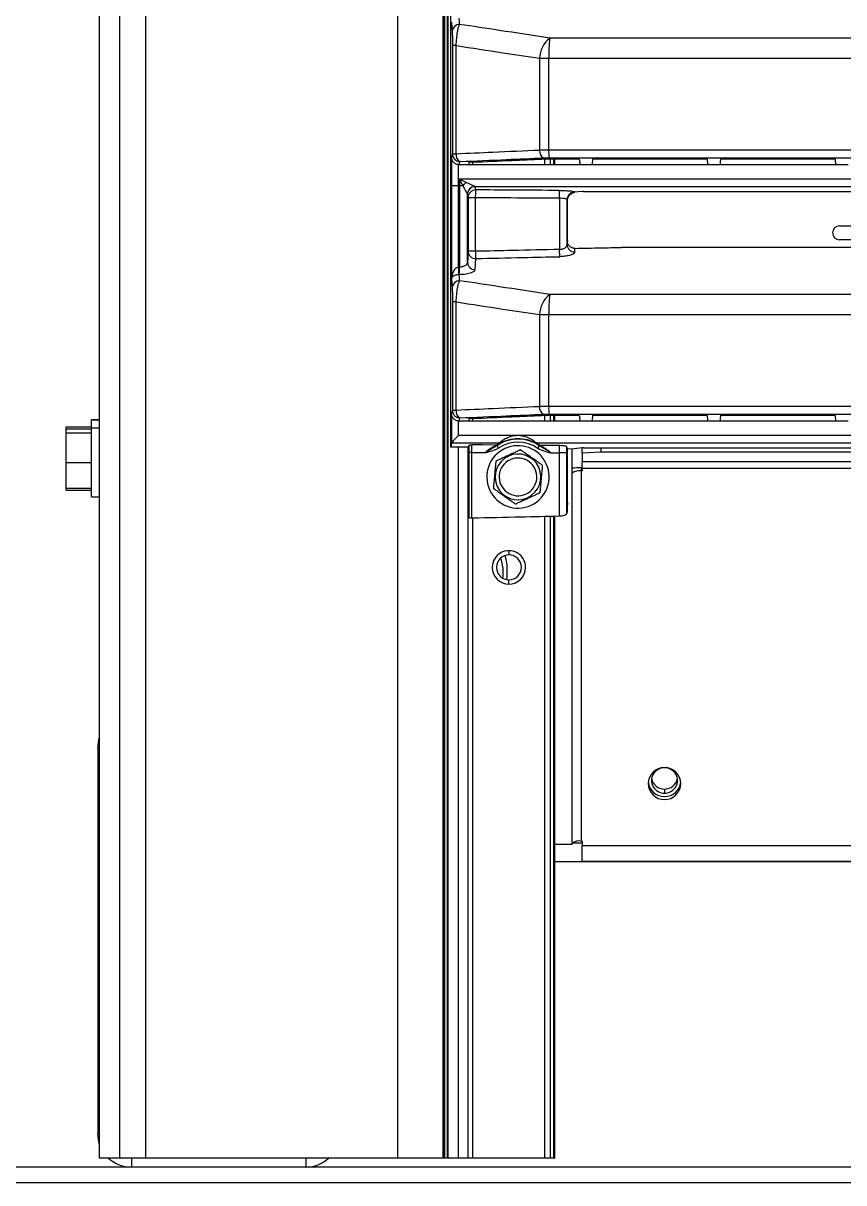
# Model space of a CAD drawing. Header units: millimetres. Extents: x 126 to 938, y 244 to 707.
# Drawn here: x 817.1 to 824.01, y 256.86 to 266.62 of the extents above; entities that cross this region are included whole.
import ezdxf

# ---------------------------------------------------------------- set-up
doc = ezdxf.new("R2010")
doc.units = ezdxf.units.MM

msp = doc.modelspace()

# ---------------------------------------------------------------- linework, layer by layer
at = {"color": 7, "linetype": 'Continuous', "lineweight": 25}
for p, q in [((820.2547, 257.0665), (820.2547, 275.4961)), ((820.6347, 275.4961), (820.6347, 257.0665)), ((820.6455, 257.0665), (820.6455, 275.4961)), ((820.6456, 257.0665), (820.6456, 275.4961)), ((820.6507, 257.0665), (820.6507, 275.4961)), ((820.6697, 275.4961), (820.6697, 257.0665)), ((820.6729, 257.0665), (820.6729, 275.4961)), ((820.6731, 257.0665), (820.6731, 275.4961)), ((820.6758, 275.2418), (820.6758, 257.0665)), ((817.7393, 274.8484), (817.7393, 257.0665)), ((817.7393, 274.8484), (817.7393, 257.0665)), ((817.9125, 257.0665), (817.9125, 274.855)), ((818.1278, 274.9327), (818.1278, 257.0665)), ((820.6982, 269.5157), (820.6982, 263.057)), ((820.7459, 266.4359), (820.7142, 266.4359)), ((820.7142, 266.4359), (820.7142, 265.5224)), ((820.7459, 265.5224), (820.7459, 266.4359)), ((821.4489, 266.3288), (821.4489, 265.5534)), ((821.4489, 266.3288), (821.5253, 266.3288)), ((821.5253, 265.5544), (821.5253, 266.3288)), ((820.7078, 265.4905), (820.7078, 265.2538)), ((820.7459, 265.5224), (820.7142, 265.5224)), ((821.4928, 265.4323), (821.4928, 265.4806)), ((821.4954, 265.4807), (821.7697, 265.4807)), ((821.5368, 265.4807), (821.5368, 265.4323)), ((821.5698, 265.4323), (821.5698, 265.4807)), ((821.5766, 265.4323), (821.5766, 265.4807)), ((821.9073, 265.4807), (822.8466, 265.4807)), ((822.9855, 265.4807), (823.9243, 265.4807)), ((820.7664, 265.2538), (820.7664, 265.4326)), ((820.8506, 265.4323), (820.7719, 265.4323)), ((821.7879, 265.4323), (820.8506, 265.4323)), ((820.8835, 265.4543), (820.8835, 265.4323)), ((821.8908, 265.4323), (821.7879, 265.4323)), ((822.8648, 265.4323), (821.8908, 265.4323)), ((822.9688, 265.4323), (822.8648, 265.4323)), ((823.9423, 265.4323), (822.9688, 265.4323)), ((824.0473, 265.4323), (823.9423, 265.4323)), ((820.7727, 265.312), (820.7727, 265.2538)), ((820.8313, 265.2829), (820.7727, 265.312)), ((820.7727, 265.312), (820.7776, 265.3022)), ((820.7776, 265.3022), (820.8023, 265.2538)), ((820.7776, 265.2538), (820.7776, 265.3022)), ((820.7078, 265.2538), (820.7078, 264.4753)), ((820.7664, 265.2538), (820.7078, 265.2538)), ((820.7664, 265.2538), (820.7727, 265.2538)), ((820.7664, 264.5692), (820.7664, 265.2538)), ((820.7776, 265.2538), (820.7727, 265.2538)), ((820.7727, 265.2538), (820.7727, 264.5695)), ((820.8023, 265.2538), (820.7776, 265.2538)), ((820.7776, 264.5696), (820.7776, 265.2538)), ((820.8411, 264.6102), (820.8411, 265.1839)), ((821.8195, 265.2061), (828.8508, 265.2061)), ((820.8464, 265.157), (820.8464, 264.703)), ((820.8464, 265.157), (820.9099, 265.157)), ((820.9099, 264.703), (820.9099, 265.157)), ((821.617, 265.1525), (821.617, 264.7185)), ((821.6805, 264.7589), (821.6805, 265.1408)), ((821.6825, 265.1307), (821.6861, 265.152)), ((821.6825, 264.7938), (821.6825, 265.1307)), ((823.9759, 264.9176), (825.1278, 264.9176)), ((825.1278, 264.7995), (823.9759, 264.7995)), ((820.9099, 264.703), (820.8464, 264.703)), ((828.8508, 264.7356), (822.1396, 264.7356)), ((820.7776, 264.5696), (820.7738, 264.5695)), ((820.7459, 264.2769), (820.7142, 264.2769)), ((820.7142, 264.2769), (820.7142, 263.3634)), ((820.7459, 263.3634), (820.7459, 264.2769)), ((821.4489, 264.1698), (821.4489, 263.3944)), ((821.4489, 264.1698), (821.5253, 264.1698)), ((821.5253, 263.3954), (821.5253, 264.1698)), ((820.7078, 263.3315), (820.7078, 263.0898)), ((820.7459, 263.3634), (820.7142, 263.3634)), ((821.4928, 263.2733), (821.4928, 263.3216)), ((821.4954, 263.3217), (821.7697, 263.3217)), ((821.5368, 263.3217), (821.5368, 263.2733)), ((821.5698, 263.2733), (821.5698, 263.3217)), ((821.5766, 263.2733), (821.5766, 263.3217)), ((821.9073, 263.3217), (822.8466, 263.3217)), ((822.9855, 263.3217), (823.9243, 263.3217)), ((817.4589, 263.226), (817.6748, 263.226)), ((817.4589, 263.2082), (817.4589, 263.226)), ((817.7393, 263.2827), (817.6748, 263.2827)), ((817.6748, 263.282), (817.6748, 263.2827)), ((817.7393, 263.282), (817.6748, 263.282)), ((817.6748, 263.2161), (817.6748, 263.282)), ((817.6748, 262.6343), (817.6748, 263.2161)), ((817.6748, 263.2161), (817.7393, 263.2161)), ((820.7664, 263.153), (820.7664, 263.2736)), ((820.8506, 263.2733), (820.7719, 263.2733)), ((821.7879, 263.2733), (820.8506, 263.2733)), ((820.8835, 263.2953), (820.8835, 263.2733)), ((821.8908, 263.2733), (821.7879, 263.2733)), ((822.8648, 263.2733), (821.8908, 263.2733)), ((822.9688, 263.2733), (822.8648, 263.2733)), ((823.9423, 263.2733), (822.9688, 263.2733)), ((824.0473, 263.2733), (823.9423, 263.2733)), ((817.4589, 263.2082), (817.6748, 263.2082)), ((817.4589, 263.1743), (817.4589, 263.2082)), ((817.4589, 262.9242), (817.4589, 263.1743)), ((817.4589, 263.1743), (817.6748, 263.1743)), ((820.6982, 263.057), (820.7007, 263.0545)), ((820.7078, 263.0898), (821.113, 263.0898)), ((820.7078, 263.0898), (820.7078, 263.0898)), ((820.7625, 263.0545), (820.7625, 257.0665)), ((820.8476, 257.0665), (820.8476, 263.0544)), ((820.8506, 262.522), (820.8506, 263.0544)), ((821.1004, 263.0748), (821.1244, 263.0923)), ((821.4096, 263.0923), (821.4361, 263.0727)), ((821.6825, 262.5863), (821.6825, 263.0358)), ((821.7242, 259.7058), (821.7242, 263.0393)), ((821.8071, 263.0035), (821.8071, 263.0472)), ((821.8195, 263.0471), (828.8508, 263.0471)), ((821.9659, 263.0471), (821.9659, 263.0118)), ((817.4589, 262.9242), (817.6748, 262.9242)), ((817.4589, 262.708), (817.4589, 262.9242)), ((820.8783, 263.0093), (820.8529, 263.0093)), ((820.8529, 263.0093), (820.8529, 262.4647)), ((820.8783, 262.4578), (820.8783, 263.0093)), ((821.6783, 263.0046), (821.6148, 263.0046)), ((821.6148, 263.0046), (821.6148, 262.4739)), ((821.6783, 262.4941), (821.6783, 263.0046)), ((821.9659, 263.0118), (821.8071, 263.0035)), ((821.8071, 263.0035), (821.8071, 262.9294)), ((835.895, 262.9294), (821.8071, 262.9294)), ((821.8071, 262.873), (821.8071, 262.9294)), ((835.7363, 263.0118), (821.9659, 263.0118)), ((821.8004, 262.8537), (821.8004, 262.88)), ((821.8071, 262.88), (821.8004, 262.88)), ((821.8004, 259.7349), (821.8004, 262.8537)), ((821.8071, 262.8537), (821.8004, 262.8537)), ((835.895, 262.873), (821.8071, 262.873)), ((821.8071, 262.873), (821.8071, 262.8537)), ((817.4589, 262.6917), (817.4589, 262.708)), ((817.4589, 262.708), (817.6748, 262.708)), ((817.4589, 262.6917), (817.6748, 262.6917)), ((817.6748, 262.6343), (817.7393, 262.6343)), ((820.8835, 262.4579), (820.8835, 257.0665)), ((821.4928, 257.0665), (821.4928, 262.4713)), ((821.5368, 262.4723), (821.5368, 257.0665)), ((821.5698, 257.0665), (821.5698, 262.473)), ((821.5766, 257.0665), (821.5766, 262.4731)), ((821.1904, 262.1815), (821.1904, 262.1459)), ((821.1904, 261.9008), (821.1904, 261.9364)), ((817.7257, 260.5152), (817.7257, 257.2757)), ((817.7393, 260.5152), (817.7257, 260.5152)), ((822.5009, 260.1745), (822.5009, 260.1401)), ((821.7242, 259.7058), (821.5766, 259.7058)), ((821.7288, 259.722), (821.8071, 259.722)), ((821.8004, 259.7349), (821.8071, 259.7349)), ((821.8071, 259.7349), (821.8071, 259.699)), ((821.8071, 259.699), (835.895, 259.699)), ((821.8071, 259.5672), (821.8071, 259.699)), ((836.1251, 259.5607), (821.5766, 259.5607)), ((821.8071, 259.5672), (835.895, 259.5672)), ((817.7393, 257.2757), (817.7257, 257.2757)), ((817.9125, 257.0665), (817.7393, 257.0665)), ((817.7393, 257.0665), (817.7393, 257.0665)), ((818.1278, 257.0665), (817.9125, 257.0665)), ((818.0109, 257.0665), (818.0109, 256.9905)), ((820.2547, 257.0665), (818.1278, 257.0665)), ((819.4783, 257.0665), (819.4783, 256.9905)), ((820.6347, 257.0665), (820.2547, 257.0665)), ((820.6455, 257.0665), (820.6347, 257.0665)), ((820.6455, 257.0665), (820.6456, 257.0665)), ((820.6456, 257.0665), (820.6456, 257.0665)), ((820.6507, 257.0665), (820.6456, 257.0665)), ((820.6697, 257.0665), (820.6507, 257.0665)), ((820.6729, 257.0665), (820.6697, 257.0665)), ((820.6731, 257.0665), (820.6729, 257.0665)), ((820.6758, 257.0665), (820.6731, 257.0665)), ((820.7625, 257.0665), (820.6758, 257.0665)), ((820.8476, 257.0665), (820.7625, 257.0665)), ((820.8835, 257.0665), (820.8476, 257.0665)), ((821.4928, 257.0665), (820.8835, 257.0665)), ((821.5368, 257.0665), (821.4928, 257.0665)), ((821.5698, 257.0665), (821.5368, 257.0665)), ((821.5766, 257.0665), (821.5698, 257.0665)), ((846.4803, 256.9905), (770.2803, 256.9905)), ((846.4803, 256.8576), (770.2803, 256.8576))]:
    msp.add_line(p, q, dxfattribs=at)
at = {"color": 7, "linetype": 'Continuous', "lineweight": 25, "flags": 128}
for points in [[(820.7078, 266.6343), (820.7104, 266.5892), (820.7124, 266.5538)], [(820.7745, 266.6145), (820.7728, 266.6443), (820.7714, 266.6677)], [(828.8508, 266.4989), (826.8007, 266.4989), (824.7514, 266.4989), (823.1421, 266.499), (821.5342, 266.499)], [(821.5253, 266.3288), (823.9651, 266.3288), (826.4073, 266.3287), (828.8508, 266.3287)], [(820.7142, 265.5224), (820.7106, 265.5045), (820.7078, 265.4905)], [(828.8508, 265.5544), (826.4072, 265.5544), (823.965, 265.5544), (821.5253, 265.5544)], [(821.5294, 265.4911), (823.9677, 265.4911), (826.4086, 265.4911), (828.8508, 265.4911)], [(822.9735, 265.4796), (822.9708, 265.4531), (822.9688, 265.4323)], [(828.8508, 265.312), (826.1557, 265.312), (823.4624, 265.312), (820.7727, 265.312)], [(820.8411, 265.1839), (820.8441, 265.1688), (820.8464, 265.157)], [(820.9033, 265.2488), (823.5497, 265.2488), (826.1994, 265.2488), (828.8508, 265.2488)], [(820.9104, 265.2203), (820.9074, 265.2353), (820.905, 265.2471)], [(820.9099, 265.157), (820.91, 265.1687), (820.9101, 265.18), (820.9102, 265.1905), (820.9102, 265.1999), (820.9103, 265.2078), (820.9103, 265.214), (820.9103, 265.2182), (820.9104, 265.2203)], [(821.617, 265.1525), (821.6171, 265.1642), (821.6171, 265.1755), (821.6172, 265.186), (821.6172, 265.1954), (821.6173, 265.2033), (821.6173, 265.2095), (821.6174, 265.2137), (821.6174, 265.2158)], [(821.8079, 265.2063), (821.7727, 265.203), (821.7451, 265.2003)], [(821.6825, 264.7938), (821.6814, 264.7742), (821.6805, 264.7589)], [(820.8464, 264.703), (820.8435, 264.6511), (820.8411, 264.6102)], [(820.9113, 264.6422), (820.9113, 264.6459), (820.9111, 264.6511), (820.911, 264.6576), (820.9108, 264.6652), (820.9106, 264.6738), (820.9104, 264.6831), (820.9102, 264.6929), (820.9099, 264.703)], [(821.6183, 264.6577), (821.6182, 264.6614), (821.6181, 264.6666), (821.6179, 264.6731), (821.6178, 264.6807), (821.6176, 264.6893), (821.6174, 264.6986), (821.6172, 264.7084), (821.617, 264.7185)], [(820.906, 264.5495), (820.909, 264.6014), (820.9113, 264.6422)], [(820.7745, 264.4555), (820.7728, 264.4853), (820.7714, 264.5087)], [(820.7078, 264.4753), (820.7104, 264.4302), (820.7124, 264.3948)], [(828.8508, 264.3399), (826.8007, 264.3399), (824.7514, 264.3399), (823.1421, 264.3399), (821.5342, 264.34)], [(821.5253, 264.1698), (823.9651, 264.1698), (826.4073, 264.1697), (828.8508, 264.1697)], [(820.7142, 263.3634), (820.7106, 263.3455), (820.7078, 263.3315)], [(828.8508, 263.3954), (826.4072, 263.3954), (823.965, 263.3954), (821.5253, 263.3954)], [(821.5294, 263.3321), (823.9677, 263.3321), (826.4086, 263.3321), (828.8508, 263.3321)], [(822.9735, 263.3206), (822.9708, 263.2941), (822.9688, 263.2733)], [(828.8508, 263.153), (826.1536, 263.153), (823.4582, 263.153), (820.7664, 263.153)], [(820.8506, 263.0544), (820.7667, 263.0545), (820.7007, 263.0545)], [(821.087, 263.0712), (820.9708, 263.072), (820.8795, 263.0726)], [(821.1032, 263.0458), (821.1005, 263.0499), (821.0978, 263.0538), (821.0954, 263.0574), (821.0932, 263.0606), (821.0915, 263.0632), (821.0902, 263.0652), (821.0893, 263.0664), (821.089, 263.0669)], [(821.4207, 263.0898), (823.8951, 263.0898), (826.3723, 263.0898), (828.8508, 263.0898)], [(821.433, 263.0437), (821.4358, 263.0477), (821.4385, 263.0516), (821.441, 263.0552), (821.4431, 263.0583), (821.4449, 263.0609), (821.4463, 263.0629), (821.4471, 263.0641), (821.4475, 263.0646)], [(821.6124, 263.0679), (821.5212, 263.0685), (821.4495, 263.0689)], [(821.6825, 263.0358), (821.68, 263.0482), (821.6781, 263.058)], [(821.8079, 263.0473), (821.7397, 263.0408), (821.6861, 263.0357)], [(820.8783, 263.0093), (820.9423, 263.0089), (820.9926, 263.0086)], [(821.5431, 263.0051), (821.5833, 263.0048), (821.6148, 263.0046)], [(821.3495, 262.6232), (821.3492, 262.6238), (821.3489, 262.6244), (821.3486, 262.625), (821.3484, 262.6256), (821.3481, 262.6263), (821.3478, 262.6269), (821.3475, 262.6275), (821.3472, 262.6281)], [(821.6822, 262.562), (821.68, 262.524), (821.6783, 262.4941)], [(820.851, 262.4977), (820.852, 262.4792), (820.8529, 262.4647)], [(817.7257, 260.5152), (817.7311, 260.5709), (817.7393, 260.6024)], [(817.7393, 257.1885), (817.7311, 257.2201), (817.7257, 257.2757)]]:
    msp.add_lwpolyline(points, dxfattribs=at)
at = {"color": 7, "linetype": 'Continuous', "lineweight": 25}
for centre, radius, start, end in [((820.7749, 266.552), 0.0625, 90.36775, 178.42021), ((821.6725, 266.3231), 0.2238, 128.20124, 178.54831), ((822.6394, 266.3563), 1.1143, 172.64558, 181.41522), ((820.7776, 265.5226), 0.0635, 180.20343, 269.62353), ((820.8084, 265.514), 0.0631, 172.33334, 240.35534), ((821.5115, 265.545), 0.0631, 172.37792, 240.36716), ((821.8041, 265.5405), 0.2791, 177.14099, 190.18038), ((820.9659, 265.1198), 0.2116, 129.53763, 140.6741), ((820.9043, 265.1847), 0.064, 90.85179, 179.32123), ((820.9046, 265.1836), 0.0635, 89.61367, 179.79555), ((820.9099, 265.1568), 0.0635, 89.61368, 179.79014), ((821.744, 265.1406), 0.0635, 89.65512, 179.79686), ((823.9759, 264.8585), 0.0591, 90.00028, 179.99972), ((823.9759, 264.8585), 0.0591, 180.00028, 269.99972), ((820.909, 264.7048), 0.0626, 181.65089, 272.09828), ((821.7431, 264.7606), 0.0626, 181.64254, 271.97517), ((820.9037, 264.6121), 0.0626, 181.65089, 272.09828), ((820.4084, 264.5343), 0.3596, 355.91812, 5.57161), ((820.4121, 264.5532), 0.361, 352.92823, 2.58667), ((820.3096, 264.5572), 0.4643, 354.00399, 1.51398), ((820.7749, 264.393), 0.0625, 90.35988, 178.42246), ((821.6725, 264.1641), 0.2238, 128.20124, 178.54831), ((822.6394, 264.1973), 1.1143, 172.64558, 181.41522), ((820.7776, 263.3636), 0.0635, 180.198, 269.62897), ((820.8084, 263.355), 0.0631, 172.32994, 240.35875), ((821.5114, 263.386), 0.0631, 172.37232, 240.37276), ((821.8041, 263.3815), 0.2791, 177.13959, 190.18178), ((821.2666, 262.8031), 0.3179, 55.32324, 123.94889), ((821.2666, 262.8031), 0.2629, 114.74402, 294.74402), ((821.0874, 263.0963), 0.0251, 269.09203, 301.19832), ((821.2666, 262.8031), 0.2925, 55.31981, 123.95332), ((821.1135, 263.1146), 0.0248, 268.91666, 296.02647), ((821.2666, 262.8031), 0.2629, 294.74402, 114.74402), ((821.4205, 263.1145), 0.0248, 243.83777, 270.38884), ((821.4494, 263.0939), 0.025, 238.00418, 270.22658), ((821.2666, 262.8031), 0.1927, 114.74401, 294.74401), ((821.2666, 262.8031), 0.1588, 114.74364, 294.74444), ((820.1829, 262.518), 1.1035, 24.6437, 24.92424), ((821.2666, 262.8031), 0.1927, 294.74401, 114.74401), ((821.2666, 262.8031), 0.1588, 294.74364, 114.74444), ((821.7985, 262.256), 0.6239, 89.82843, 96.84196), ((821.7826, 262.7653), 0.0902, 78.6335, 130.3903), ((821.1904, 262.0411), 0.1403, 359.99757, 180.00243), ((821.1904, 262.0411), 0.1048, 90.00163, 269.99837), ((821.1904, 262.0411), 0.1048, 270.00163, 89.99837), ((821.1904, 262.0411), 0.1403, 180, 0), ((822.5009, 260.216), 0.1385, 1.59897, 178.40103), ((822.4979, 260.2462), 0.1062, 88.40234, 271.59766), ((822.5038, 260.2462), 0.1062, 268.39924, 91.60076), ((822.5009, 260.2238), 0.1385, 181.60152, 358.39848), ((822.5009, 260.2505), 0.1389, 187.23306, 352.76694), ((822.4992, 260.283), 0.1086, 190.41609, 270.86285), ((822.5025, 260.283), 0.1086, 269.13511, 349.58595), ((821.7826, 259.6465), 0.0902, 78.63641, 130.37899), ((818.0109, 257.2757), 0.2853, 227.16409, 269.99776), ((819.4783, 257.2757), 0.2852, 269.99981, 312.83834)]:
    msp.add_arc(centre, radius, start, end, dxfattribs=at)
for points, knots in [([(820.7124, 266.5538), (820.7127, 266.5473), (820.7134, 266.5303), (820.7138, 266.5028), (820.7141, 266.47), (820.7141, 266.4477), (820.7142, 266.4359)], [0, 0, 0, 0, 0.165395, 0.431257, 0.69956, 1, 1, 1, 1]), ([(820.7459, 266.4359), (820.747, 266.4564), (820.7491, 266.4948), (820.756, 266.5461), (820.763, 266.5857), (820.7712, 266.6064), (820.7745, 266.6145)], [0, 0, 0, 0, 0.339843, 0.632774, 0.855599, 1, 1, 1, 1]), ([(821.5342, 266.499), (821.3924, 266.5207), (821.1392, 266.5594), (820.8859, 266.5977), (820.7745, 266.6145)], [0, 0, 0, 0, 0.560013, 1, 1, 1, 1]), ([(820.7459, 266.4359), (820.8771, 266.416), (821.1115, 266.3805), (821.3458, 266.3446), (821.4489, 266.3288)], [0, 0, 0, 0, 0.5599894, 1, 1, 1, 1]), ([(820.7664, 265.4326), (820.762, 265.4332), (820.7531, 265.4345), (820.7375, 265.4408), (820.722, 265.4526), (820.7103, 265.4708), (820.7086, 265.4841), (820.7078, 265.4905)], [0, 0, 0, 0, 0.1480977, 0.2986408, 0.5583407, 0.7867802, 1, 1, 1, 1]), ([(821.4489, 265.5534), (821.3176, 265.5476), (821.0833, 265.5372), (820.849, 265.5269), (820.7459, 265.5224)], [0, 0, 0, 0, 0.560004, 1, 1, 1, 1]), ([(820.7772, 265.4591), (820.9084, 265.4649), (821.1428, 265.4752), (821.3771, 265.4855), (821.4802, 265.4901)], [0, 0, 0, 0, 0.559999, 1, 1, 1, 1]), ([(820.8859, 265.4544), (820.9946, 265.4592), (821.1887, 265.4677), (821.3827, 265.4763), (821.4681, 265.4801)], [0, 0, 0, 0, 0.559995, 1, 1, 1, 1]), ([(821.5253, 265.5544), (821.5123, 265.5543), (821.4868, 265.5543), (821.4613, 265.5537), (821.4489, 265.5534)], [0, 0, 0, 0, 0.51293, 1, 1, 1, 1]), ([(821.4954, 265.4807), (821.4907, 265.4806), (821.4816, 265.4806), (821.4725, 265.4803), (821.4681, 265.4801)], [0, 0, 0, 0, 0.512987, 1, 1, 1, 1]), ([(821.4802, 265.4901), (821.4892, 265.4904), (821.5055, 265.491), (821.5219, 265.4911), (821.5294, 265.4911)], [0, 0, 0, 0, 0.5446014, 1, 1, 1, 1]), ([(821.7832, 265.4795), (821.7831, 265.4796), (821.7826, 265.4799), (821.7812, 265.48), (821.7793, 265.4803), (821.7769, 265.4805), (821.7738, 265.4806), (821.7713, 265.4806), (821.7697, 265.4807)], [0, 0, 0, 0, 0.039491, 0.11795, 0.3056, 0.463994, 0.638263, 1, 1, 1, 1]), ([(821.7832, 265.4795), (821.7837, 265.4741), (821.7846, 265.4653), (821.7858, 265.4531), (821.7869, 265.4427), (821.7876, 265.4358), (821.7879, 265.4323)], [0, 0, 0, 0, 0.340034, 0.559976, 0.780057, 1, 1, 1, 1]), ([(821.8955, 265.4796), (821.8946, 265.4708), (821.893, 265.455), (821.8914, 265.4393), (821.8908, 265.4323)], [0, 0, 0, 0, 0.559986, 1, 1, 1, 1]), ([(821.9073, 265.4807), (821.9058, 265.4806), (821.903, 265.4806), (821.8994, 265.4805), (821.8971, 265.4801), (821.8959, 265.48), (821.8956, 265.4797), (821.8955, 265.4796)], [0, 0, 0, 0, 0.372606, 0.701403, 0.894383, 0.965076, 1, 1, 1, 1]), ([(822.8601, 265.4795), (822.8599, 265.4796), (822.8595, 265.4799), (822.8581, 265.4801), (822.8562, 265.4803), (822.8538, 265.4805), (822.8507, 265.4806), (822.8483, 265.4806), (822.8466, 265.4807)], [0, 0, 0, 0, 0.038898, 0.116835, 0.304568, 0.462722, 0.636934, 1, 1, 1, 1]), ([(822.8601, 265.4795), (822.8606, 265.4741), (822.8615, 265.4653), (822.8627, 265.4531), (822.8637, 265.4427), (822.8644, 265.4358), (822.8648, 265.4323)], [0, 0, 0, 0, 0.339944, 0.559967, 0.779977, 1, 1, 1, 1]), ([(822.9855, 265.4807), (822.984, 265.4806), (822.9811, 265.4806), (822.9775, 265.4805), (822.9752, 265.4801), (822.9739, 265.48), (822.9736, 265.4797), (822.9735, 265.4796)], [0, 0, 0, 0, 0.371865, 0.700926, 0.893692, 0.964665, 1, 1, 1, 1]), ([(823.9376, 265.4795), (823.9375, 265.4796), (823.9371, 265.4799), (823.9357, 265.4801), (823.9338, 265.4803), (823.9315, 265.4805), (823.9284, 265.4806), (823.926, 265.4806), (823.9243, 265.4807)], [0, 0, 0, 0, 0.038526, 0.115391, 0.304453, 0.461961, 0.636515, 1, 1, 1, 1]), ([(823.9376, 265.4795), (823.9382, 265.4742), (823.939, 265.4653), (823.9403, 265.4531), (823.9413, 265.4427), (823.942, 265.4358), (823.9423, 265.4323)], [0, 0, 0, 0, 0.339984, 0.559952, 0.780045, 1, 1, 1, 1]), ([(820.7664, 265.4326), (820.7674, 265.4325), (820.7692, 265.4323), (820.7711, 265.4323), (820.7719, 265.4323)], [0, 0, 0, 0, 0.559602, 1, 1, 1, 1]), ([(820.7719, 265.4323), (820.7729, 265.4373), (820.7746, 265.4463), (820.7764, 265.4552), (820.7772, 265.4591)], [0, 0, 0, 0, 0.559862, 1, 1, 1, 1]), ([(820.8542, 265.4499), (820.8535, 265.4466), (820.8523, 265.4408), (820.8512, 265.4349), (820.8506, 265.4323)], [0, 0, 0, 0, 0.559971, 1, 1, 1, 1]), ([(820.8859, 265.4544), (820.8817, 265.4542), (820.874, 265.4539), (820.8645, 265.4527), (820.8578, 265.4521), (820.8551, 265.4505), (820.8542, 265.4499)], [0, 0, 0, 0, 0.388766, 0.713671, 0.897687, 1, 1, 1, 1]), ([(820.9033, 265.2488), (820.9021, 265.2492), (820.8989, 265.2505), (820.8901, 265.2546), (820.8672, 265.2653), (820.8464, 265.2755), (820.8313, 265.2829)], [0, 0, 0, 0, 0.048842, 0.129519, 0.365515, 1, 1, 1, 1]), ([(820.8023, 265.2538), (820.8093, 265.2404), (820.8197, 265.2203), (820.8319, 265.1987), (820.8375, 265.1892), (820.8395, 265.1865), (820.8403, 265.1855)], [0, 0, 0, 0, 0.581317, 0.868004, 0.953322, 1, 1, 1, 1]), ([(820.8403, 265.1855), (820.8405, 265.1852), (820.8409, 265.1847), (820.841, 265.1841), (820.8411, 265.1839)], [0, 0, 0, 0, 0.5976616, 1, 1, 1, 1]), ([(820.905, 265.2471), (820.9048, 265.2475), (820.9044, 265.2482), (820.9037, 265.2486), (820.9033, 265.2488)], [0, 0, 0, 0, 0.459628, 1, 1, 1, 1]), ([(821.6174, 265.2158), (821.4854, 265.2166), (821.2497, 265.218), (821.0141, 265.2196), (820.9104, 265.2203)], [0, 0, 0, 0, 0.56, 1, 1, 1, 1]), ([(821.6174, 265.2158), (821.6353, 265.2156), (821.6678, 265.2153), (821.7071, 265.2115), (821.7325, 265.2102), (821.7417, 265.2055), (821.7443, 265.2041)], [0, 0, 0, 0, 0.418853, 0.759017, 0.930714, 1, 1, 1, 1]), ([(821.6861, 265.152), (821.6893, 265.1591), (821.6953, 265.1726), (821.7147, 265.1921), (821.7333, 265.1971), (821.7451, 265.2003)], [0, 0, 0, 0, 0.292658, 0.549814, 1, 1, 1, 1]), ([(821.7451, 265.2003), (821.745, 265.201), (821.7447, 265.2023), (821.7445, 265.2035), (821.7443, 265.2041)], [0, 0, 0, 0, 0.559585, 1, 1, 1, 1]), ([(821.8195, 265.2061), (821.8176, 265.2061), (821.8137, 265.2061), (821.8098, 265.2062), (821.8079, 265.2063)], [0, 0, 0, 0, 0.505002, 1, 1, 1, 1]), ([(820.9099, 265.157), (821.0419, 265.1561), (821.2776, 265.1546), (821.5133, 265.1531), (821.617, 265.1525)], [0, 0, 0, 0, 0.560001, 1, 1, 1, 1]), ([(821.617, 265.1525), (821.6248, 265.1523), (821.6363, 265.1519), (821.6513, 265.1505), (821.6629, 265.1485), (821.6738, 265.1472), (821.6789, 265.1424), (821.6805, 265.1408)], [0, 0, 0, 0, 0.35679, 0.527667, 0.683183, 0.899382, 1, 1, 1, 1]), ([(821.6805, 265.1408), (821.6809, 265.1389), (821.6815, 265.1356), (821.6822, 265.1322), (821.6825, 265.1307)], [0, 0, 0, 0, 0.560104, 1, 1, 1, 1]), ([(821.7469, 264.7278), (821.7426, 264.7279), (821.7341, 264.7283), (821.7217, 264.7322), (821.7104, 264.7385), (821.6974, 264.7496), (821.6852, 264.7681), (821.6834, 264.7852), (821.6825, 264.7938)], [0, 0, 0, 0, 0.125297, 0.250765, 0.376093, 0.501244, 0.750572, 1, 1, 1, 1]), ([(821.617, 264.7185), (821.485, 264.7157), (821.2493, 264.7107), (821.0136, 264.7054), (820.9099, 264.703)], [0, 0, 0, 0, 0.560004, 1, 1, 1, 1]), ([(821.617, 264.7185), (821.6213, 264.7189), (821.6301, 264.7195), (821.6423, 264.7225), (821.6535, 264.7267), (821.6652, 264.7333), (821.6769, 264.7432), (821.6794, 264.754), (821.6805, 264.7589)], [0, 0, 0, 0, 0.161253, 0.322138, 0.462259, 0.59996, 0.820548, 1, 1, 1, 1]), ([(821.7452, 264.6981), (821.7415, 264.6922), (821.7312, 264.6759), (821.6981, 264.6678), (821.6603, 264.6596), (821.6328, 264.6584), (821.6183, 264.6577)], [0, 0, 0, 0, 0.146654, 0.407435, 0.685515, 1, 1, 1, 1]), ([(821.7452, 264.6981), (821.7455, 264.7036), (821.7461, 264.7135), (821.7467, 264.7234), (821.7469, 264.7278)], [0, 0, 0, 0, 0.5600192, 1, 1, 1, 1]), ([(821.7469, 264.7278), (821.8199, 264.7293), (821.9503, 264.7319), (822.0806, 264.7345), (822.138, 264.7356)], [0, 0, 0, 0, 0.560008, 1, 1, 1, 1]), ([(822.138, 264.7356), (822.1383, 264.7356), (822.1388, 264.7356), (822.1393, 264.7356), (822.1396, 264.7356)], [0, 0, 0, 0, 0.562512, 1, 1, 1, 1]), ([(820.8411, 264.6102), (820.8409, 264.6085), (820.8408, 264.6063), (820.8401, 264.6041), (820.8399, 264.6035), (820.8399, 264.6033), (820.8391, 264.6009), (820.8352, 264.5931), (820.8259, 264.5846), (820.8141, 264.578), (820.8029, 264.5737), (820.7907, 264.5707), (820.782, 264.57), (820.7776, 264.5696)], [0, 0, 0, 0, 0.063926, 0.080847, 0.085356, 0.086975, 0.087206, 0.180687, 0.400959, 0.538563, 0.678291, 0.83901, 1, 1, 1, 1]), ([(820.9113, 264.6422), (821.0433, 264.6452), (821.2789, 264.6506), (821.5146, 264.6556), (821.6183, 264.6577)], [0, 0, 0, 0, 0.559996, 1, 1, 1, 1]), ([(820.7664, 264.5692), (820.7614, 264.5679), (820.7508, 264.5653), (820.7339, 264.5524), (820.7135, 264.5236), (820.71, 264.4944), (820.7078, 264.4753)], [0, 0, 0, 0, 0.129207, 0.272909, 0.523848, 1, 1, 1, 1]), ([(820.7078, 264.4753), (820.7089, 264.4792), (820.7113, 264.4882), (820.7248, 264.4983), (820.7396, 264.5043), (820.7545, 264.5076), (820.7628, 264.5083), (820.7672, 264.5087)], [0, 0, 0, 0, 0.163464, 0.374429, 0.655167, 0.822126, 1, 1, 1, 1]), ([(820.7727, 264.5695), (820.7715, 264.5694), (820.7694, 264.5694), (820.7673, 264.5692), (820.7664, 264.5692)], [0, 0, 0, 0, 0.559835, 1, 1, 1, 1]), ([(820.7672, 264.5087), (820.7677, 264.5087), (820.7688, 264.5087), (820.7699, 264.5087), (820.7703, 264.5087)], [0, 0, 0, 0, 0.559236, 1, 1, 1, 1]), ([(820.7703, 264.5087), (820.7705, 264.5087), (820.7709, 264.5087), (820.7713, 264.5087), (820.7714, 264.5087)], [0, 0, 0, 0, 0.559775, 1, 1, 1, 1]), ([(820.7714, 264.5087), (820.7907, 264.5095), (820.8259, 264.5108), (820.8674, 264.5212), (820.8971, 264.5321), (820.9035, 264.5447), (820.906, 264.5495)], [0, 0, 0, 0, 0.392449, 0.717181, 0.893069, 1, 1, 1, 1]), ([(820.7738, 264.5695), (820.7736, 264.5695), (820.7732, 264.5695), (820.7729, 264.5695), (820.7727, 264.5695)], [0, 0, 0, 0, 0.55966, 1, 1, 1, 1]), ([(820.7124, 264.3948), (820.7127, 264.3883), (820.7134, 264.3713), (820.7138, 264.3438), (820.7141, 264.311), (820.7141, 264.2887), (820.7142, 264.2769)], [0, 0, 0, 0, 0.165395, 0.431257, 0.69956, 1, 1, 1, 1]), ([(820.7459, 264.2769), (820.747, 264.2974), (820.7491, 264.3358), (820.756, 264.3871), (820.763, 264.4267), (820.7712, 264.4474), (820.7745, 264.4555)], [0, 0, 0, 0, 0.3398537, 0.6327937, 0.8556249, 1, 1, 1, 1]), ([(821.5342, 264.34), (821.3924, 264.3617), (821.1392, 264.4004), (820.8859, 264.4387), (820.7745, 264.4555)], [0, 0, 0, 0, 0.560013, 1, 1, 1, 1]), ([(820.7459, 264.2769), (820.8771, 264.257), (821.1115, 264.2215), (821.3458, 264.1856), (821.4489, 264.1698)], [0, 0, 0, 0, 0.5599894, 1, 1, 1, 1]), ([(820.7664, 263.2736), (820.762, 263.2742), (820.7531, 263.2755), (820.7375, 263.2818), (820.722, 263.2936), (820.7103, 263.3118), (820.7086, 263.3251), (820.7078, 263.3315)], [0, 0, 0, 0, 0.148095, 0.298611, 0.558348, 0.786784, 1, 1, 1, 1]), ([(821.4489, 263.3944), (821.3176, 263.3886), (821.0833, 263.3782), (820.849, 263.3679), (820.7459, 263.3634)], [0, 0, 0, 0, 0.560004, 1, 1, 1, 1]), ([(820.7772, 263.3001), (820.9084, 263.3059), (821.1428, 263.3162), (821.3771, 263.3265), (821.4802, 263.3311)], [0, 0, 0, 0, 0.559999, 1, 1, 1, 1]), ([(820.8859, 263.2954), (820.9946, 263.3002), (821.1887, 263.3087), (821.3827, 263.3173), (821.4681, 263.3211)], [0, 0, 0, 0, 0.559995, 1, 1, 1, 1]), ([(821.5253, 263.3954), (821.5123, 263.3953), (821.4868, 263.3953), (821.4613, 263.3947), (821.4489, 263.3944)], [0, 0, 0, 0, 0.51293, 1, 1, 1, 1]), ([(821.4954, 263.3217), (821.4907, 263.3216), (821.4816, 263.3216), (821.4725, 263.3213), (821.4681, 263.3211)], [0, 0, 0, 0, 0.512987, 1, 1, 1, 1]), ([(821.4802, 263.3311), (821.4892, 263.3314), (821.5055, 263.332), (821.5219, 263.3321), (821.5294, 263.3321)], [0, 0, 0, 0, 0.5446014, 1, 1, 1, 1]), ([(821.7832, 263.3205), (821.7831, 263.3206), (821.7826, 263.3209), (821.7812, 263.321), (821.7793, 263.3213), (821.7769, 263.3215), (821.7738, 263.3216), (821.7713, 263.3216), (821.7697, 263.3217)], [0, 0, 0, 0, 0.039491, 0.11795, 0.3056, 0.463994, 0.638263, 1, 1, 1, 1]), ([(821.7832, 263.3205), (821.7837, 263.3151), (821.7846, 263.3063), (821.7858, 263.2941), (821.7869, 263.2837), (821.7876, 263.2768), (821.7879, 263.2733)], [0, 0, 0, 0, 0.340034, 0.559976, 0.780057, 1, 1, 1, 1]), ([(821.8955, 263.3206), (821.8946, 263.3118), (821.893, 263.296), (821.8914, 263.2803), (821.8908, 263.2733)], [0, 0, 0, 0, 0.559986, 1, 1, 1, 1]), ([(821.9073, 263.3217), (821.9058, 263.3216), (821.903, 263.3216), (821.8994, 263.3215), (821.8971, 263.3211), (821.8959, 263.321), (821.8956, 263.3207), (821.8955, 263.3206)], [0, 0, 0, 0, 0.3726899, 0.7015611, 0.8946469, 0.9653561, 1, 1, 1, 1]), ([(822.8601, 263.3205), (822.8599, 263.3206), (822.8595, 263.3209), (822.8581, 263.3211), (822.8562, 263.3213), (822.8538, 263.3215), (822.8507, 263.3216), (822.8483, 263.3216), (822.8466, 263.3217)], [0, 0, 0, 0, 0.038898, 0.116835, 0.304568, 0.462722, 0.636934, 1, 1, 1, 1]), ([(822.8601, 263.3205), (822.8606, 263.3151), (822.8615, 263.3063), (822.8627, 263.2941), (822.8637, 263.2837), (822.8644, 263.2768), (822.8648, 263.2733)], [0, 0, 0, 0, 0.340069, 0.559967, 0.779977, 1, 1, 1, 1]), ([(822.9855, 263.3217), (822.984, 263.3216), (822.9811, 263.3216), (822.9775, 263.3215), (822.9752, 263.3211), (822.9739, 263.321), (822.9736, 263.3207), (822.9735, 263.3206)], [0, 0, 0, 0, 0.371865, 0.700926, 0.893692, 0.964665, 1, 1, 1, 1]), ([(823.9376, 263.3205), (823.9375, 263.3206), (823.9371, 263.3209), (823.9357, 263.3211), (823.9338, 263.3213), (823.9315, 263.3215), (823.9284, 263.3216), (823.926, 263.3216), (823.9243, 263.3217)], [0, 0, 0, 0, 0.038527, 0.115393, 0.304457, 0.461935, 0.63651, 1, 1, 1, 1]), ([(823.9376, 263.3205), (823.9382, 263.3152), (823.939, 263.3063), (823.9403, 263.2941), (823.9413, 263.2837), (823.942, 263.2768), (823.9423, 263.2733)], [0, 0, 0, 0, 0.339984, 0.560077, 0.780045, 1, 1, 1, 1]), ([(820.7664, 263.2736), (820.7674, 263.2735), (820.7692, 263.2733), (820.7711, 263.2733), (820.7719, 263.2733)], [0, 0, 0, 0, 0.559643, 1, 1, 1, 1]), ([(820.7719, 263.2733), (820.7729, 263.2783), (820.7746, 263.2873), (820.7764, 263.2962), (820.7772, 263.3001)], [0, 0, 0, 0, 0.559862, 1, 1, 1, 1]), ([(820.8542, 263.2909), (820.8535, 263.2876), (820.8523, 263.2818), (820.8512, 263.2759), (820.8506, 263.2733)], [0, 0, 0, 0, 0.559971, 1, 1, 1, 1]), ([(820.8859, 263.2954), (820.8817, 263.2952), (820.874, 263.2949), (820.8645, 263.2937), (820.8578, 263.2931), (820.8551, 263.2915), (820.8542, 263.2909)], [0, 0, 0, 0, 0.388766, 0.713671, 0.897687, 1, 1, 1, 1]), ([(820.7664, 263.153), (820.7597, 263.1463), (820.7469, 263.1334), (820.7294, 263.1152), (820.7172, 263.1016), (820.7101, 263.0937), (820.7083, 263.0907), (820.7078, 263.0898)], [0, 0, 0, 0, 0.328718, 0.632153, 0.87849, 0.962902, 1, 1, 1, 1]), ([(821.4207, 263.0898), (821.4201, 263.0902), (821.4186, 263.0915), (821.4144, 263.0948), (821.4046, 263.1022), (821.3829, 263.1173), (821.3492, 263.1349), (821.3065, 263.148), (821.2633, 263.152), (821.2202, 263.1472), (821.1784, 263.1337), (821.1461, 263.1161), (821.1262, 263.1014), (821.1172, 263.0942), (821.1141, 263.0909), (821.113, 263.0898)], [0, 0, 0, 0, 0.006619, 0.017713, 0.047333, 0.115709, 0.252719, 0.383248, 0.509779, 0.635708, 0.765547, 0.897844, 0.960221, 0.985645, 1, 1, 1, 1]), ([(821.1244, 263.0923), (821.1247, 263.0925), (821.1258, 263.0931), (821.129, 263.0947), (821.1369, 263.0986), (821.1561, 263.1068), (821.199, 263.1208), (821.2651, 263.1294), (821.3316, 263.1216), (821.3756, 263.1077), (821.3959, 263.0992), (821.4046, 263.095), (821.408, 263.0932), (821.4092, 263.0925), (821.4096, 263.0923)], [0, 0, 0, 0, 0.004364, 0.012719, 0.035553, 0.094058, 0.224883, 0.493058, 0.762732, 0.897693, 0.960692, 0.986126, 0.995266, 1, 1, 1, 1]), ([(820.7078, 263.0898), (820.7065, 263.0832), (820.7041, 263.0714), (820.7018, 263.0597), (820.7007, 263.0545)], [0, 0, 0, 0, 0.559982, 1, 1, 1, 1]), ([(820.8506, 263.0544), (820.8511, 263.0568), (820.852, 263.0611), (820.8529, 263.0655), (820.8532, 263.0674)], [0, 0, 0, 0, 0.560162, 1, 1, 1, 1]), ([(820.8532, 263.0674), (820.8531, 263.0572), (820.8529, 263.0378), (820.8529, 263.0184), (820.8529, 263.0093)], [0, 0, 0, 0, 0.528602, 1, 1, 1, 1]), ([(820.8795, 263.0726), (820.8738, 263.0717), (820.866, 263.0706), (820.8569, 263.0695), (820.8541, 263.0679), (820.8532, 263.0674)], [0, 0, 0, 0, 0.649856, 0.886063, 1, 1, 1, 1]), ([(820.8783, 263.0093), (820.8783, 263.017), (820.8782, 263.0313), (820.8786, 263.0503), (820.8787, 263.0637), (820.8793, 263.0705), (820.8795, 263.0726)], [0, 0, 0, 0, 0.363846, 0.67808, 0.900084, 1, 1, 1, 1]), ([(821.087, 263.0712), (821.0864, 263.0709), (821.0845, 263.0699), (821.0793, 263.0674), (821.066, 263.0608), (821.0446, 263.0489), (821.0178, 263.031), (821.0011, 263.0161), (820.9926, 263.0086)], [0, 0, 0, 0, 0.019724, 0.054159, 0.152985, 0.410543, 0.70089, 1, 1, 1, 1]), ([(820.9926, 263.0086), (821.0096, 263.0198), (821.041, 263.0406), (821.0739, 263.0586), (821.089, 263.0669)], [0, 0, 0, 0, 0.5432516, 1, 1, 1, 1]), ([(820.9926, 263.0086), (821.014, 263.0134), (821.0522, 263.0221), (821.0876, 263.0386), (821.1032, 263.0458)], [0, 0, 0, 0, 0.5614197, 1, 1, 1, 1]), ([(821.113, 263.0898), (821.1079, 263.0864), (821.0989, 263.0805), (821.0906, 263.074), (821.087, 263.0712)], [0, 0, 0, 0, 0.578178, 1, 1, 1, 1]), ([(821.089, 263.0669), (821.0916, 263.0686), (821.0954, 263.0713), (821.0992, 263.074), (821.1004, 263.0748)], [0, 0, 0, 0, 0.676775, 1, 1, 1, 1]), ([(821.2875, 263.0309), (821.2871, 263.0308), (821.2856, 263.03), (821.2823, 263.0285), (821.2767, 263.0259), (821.263, 263.0197), (821.2317, 263.0052), (821.203, 262.992), (821.1836, 262.9831)], [0, 0, 0, 0, 0.011163, 0.044056, 0.097522, 0.170178, 0.4407, 1, 1, 1, 1]), ([(821.4743, 262.8989), (821.4742, 262.899), (821.4738, 262.8993), (821.4721, 262.9005), (821.4669, 262.9041), (821.4537, 262.9135), (821.4243, 262.9342), (821.3812, 262.9647), (821.338, 262.9953), (821.3085, 263.0161), (821.2951, 263.0256), (821.2898, 263.0293), (821.2881, 263.0305), (821.2876, 263.0309), (821.2875, 263.0309)], [0, 0, 0, 0, 0.001742, 0.006939, 0.027499, 0.084752, 0.219383, 0.498579, 0.777443, 0.913882, 0.972074, 0.992937, 0.998228, 1, 1, 1, 1]), ([(821.4495, 263.0689), (821.4445, 263.0729), (821.4352, 263.0803), (821.4253, 263.0868), (821.4207, 263.0898)], [0, 0, 0, 0, 0.53905, 1, 1, 1, 1]), ([(821.433, 263.0437), (821.4529, 263.0348), (821.4886, 263.0188), (821.5264, 263.0093), (821.5431, 263.0051)], [0, 0, 0, 0, 0.558525, 1, 1, 1, 1]), ([(821.4361, 263.0727), (821.4373, 263.0718), (821.4411, 263.0691), (821.4449, 263.0664), (821.4475, 263.0646)], [0, 0, 0, 0, 0.32317, 1, 1, 1, 1]), ([(821.5431, 263.0051), (821.5263, 263.0166), (821.4952, 263.0377), (821.4624, 263.0562), (821.4475, 263.0646)], [0, 0, 0, 0, 0.5432824, 1, 1, 1, 1]), ([(821.5431, 263.0051), (821.5348, 263.0127), (821.5182, 263.0278), (821.4917, 263.046), (821.4704, 263.0583), (821.4572, 263.065), (821.452, 263.0676), (821.4502, 263.0686), (821.4495, 263.0689)], [0, 0, 0, 0, 0.299095, 0.589449, 0.84705, 0.945883, 0.980318, 1, 1, 1, 1]), ([(821.6781, 263.058), (821.676, 263.059), (821.6692, 263.0624), (821.6466, 263.0642), (821.6269, 263.0663), (821.6124, 263.0679)], [0, 0, 0, 0, 0.104199, 0.337534, 1, 1, 1, 1]), ([(821.6124, 263.0679), (821.6127, 263.0658), (821.6136, 263.0591), (821.614, 263.0456), (821.6146, 263.0266), (821.6147, 263.0123), (821.6148, 263.0046)], [0, 0, 0, 0, 0.100395, 0.322455, 0.636435, 1, 1, 1, 1]), ([(821.6783, 263.0046), (821.6783, 263.0148), (821.6782, 263.0326), (821.6781, 263.0504), (821.6781, 263.058)], [0, 0, 0, 0, 0.570515, 1, 1, 1, 1]), ([(821.6861, 263.0357), (821.6855, 263.0357), (821.6842, 263.0357), (821.683, 263.0358), (821.6825, 263.0358)], [0, 0, 0, 0, 0.559736, 1, 1, 1, 1]), ([(821.8195, 263.0471), (821.8176, 263.0471), (821.8137, 263.0471), (821.8098, 263.0472), (821.8079, 263.0473)], [0, 0, 0, 0, 0.505002, 1, 1, 1, 1]), ([(821.0798, 262.9352), (821.0797, 262.9351), (821.0797, 262.9345), (821.0795, 262.9324), (821.0789, 262.9261), (821.0775, 262.91), (821.0741, 262.8742), (821.0693, 262.8216), (821.0645, 262.7689), (821.0611, 262.7329), (821.0597, 262.7166), (821.059, 262.7102), (821.0589, 262.708), (821.0588, 262.7075), (821.0588, 262.7074)], [0, 0, 0, 0, 0.001753, 0.006959, 0.027525, 0.084772, 0.219415, 0.498587, 0.777447, 0.913893, 0.972083, 0.992935, 0.998219, 1, 1, 1, 1]), ([(821.1836, 262.9831), (821.1642, 262.9741), (821.1355, 262.9608), (821.1042, 262.9465), (821.0905, 262.9401), (821.085, 262.9376), (821.0817, 262.936), (821.0801, 262.9354), (821.0798, 262.9352)], [0, 0, 0, 0, 0.560201, 0.830789, 0.903064, 0.956199, 0.988915, 1, 1, 1, 1]), ([(821.4534, 262.6711), (821.4534, 262.6712), (821.4534, 262.6717), (821.4536, 262.6738), (821.4542, 262.6801), (821.4557, 262.6963), (821.459, 262.732), (821.4638, 262.7846), (821.4687, 262.8374), (821.472, 262.8733), (821.4735, 262.8897), (821.4741, 262.8961), (821.4743, 262.8982), (821.4743, 262.8987), (821.4743, 262.8989)], [0, 0, 0, 0, 0.001753, 0.006959, 0.027499, 0.084775, 0.219389, 0.498587, 0.777448, 0.913895, 0.972083, 0.992935, 0.998221, 1, 1, 1, 1]), ([(821.0588, 262.7074), (821.0589, 262.7073), (821.0593, 262.707), (821.0611, 262.7058), (821.0662, 262.7021), (821.0795, 262.6928), (821.1088, 262.672), (821.1519, 262.6415), (821.1952, 262.611), (821.2246, 262.5901), (821.2381, 262.5807), (821.2433, 262.5769), (821.2451, 262.5757), (821.2455, 262.5754), (821.2456, 262.5753)], [0, 0, 0, 0, 0.001757, 0.006954, 0.027499, 0.084774, 0.219398, 0.498579, 0.777442, 0.913903, 0.972074, 0.992937, 0.998228, 1, 1, 1, 1]), ([(821.3495, 262.6232), (821.3689, 262.6321), (821.3977, 262.6454), (821.4289, 262.6598), (821.4426, 262.6661), (821.4481, 262.6687), (821.4515, 262.6702), (821.453, 262.6709), (821.4534, 262.6711)], [0, 0, 0, 0, 0.560249, 0.83079, 0.903065, 0.956247, 0.988942, 1, 1, 1, 1]), ([(821.2456, 262.5753), (821.246, 262.5755), (821.2475, 262.5762), (821.2509, 262.5778), (821.2564, 262.5803), (821.2701, 262.5866), (821.3014, 262.601), (821.3301, 262.6143), (821.3495, 262.6232)], [0, 0, 0, 0, 0.011163, 0.044056, 0.0975, 0.170178, 0.4407, 1, 1, 1, 1]), ([(821.6825, 262.5863), (821.6825, 262.5837), (821.6825, 262.5786), (821.6824, 262.5717), (821.6823, 262.5662), (821.6822, 262.5632), (821.6822, 262.562)], [0, 0, 0, 0, 0.328061, 0.622077, 0.853887, 1, 1, 1, 1]), ([(820.851, 262.4977), (820.8509, 262.4989), (820.8508, 262.5019), (820.8507, 262.5074), (820.8506, 262.5143), (820.8506, 262.5194), (820.8506, 262.522)], [0, 0, 0, 0, 0.145659, 0.376546, 0.671369, 1, 1, 1, 1]), ([(820.8529, 262.4647), (820.8531, 262.4641), (820.8535, 262.4628), (820.8562, 262.461), (820.8598, 262.4596), (820.8644, 262.4586), (820.8688, 262.4581), (820.8735, 262.4577), (820.8767, 262.4577), (820.8783, 262.4578)], [0, 0, 0, 0, 0.0674276, 0.149141, 0.3408943, 0.4894136, 0.6529524, 0.8253744, 1, 1, 1, 1]), ([(820.8783, 262.4578), (821.0157, 262.4609), (821.2612, 262.4665), (821.5067, 262.4717), (821.6148, 262.4739)], [0, 0, 0, 0, 0.559994, 1, 1, 1, 1]), ([(821.6148, 262.4739), (821.6189, 262.4741), (821.6271, 262.4744), (821.6423, 262.4761), (821.6575, 262.4797), (821.6728, 262.4844), (821.6768, 262.4915), (821.6783, 262.4941)], [0, 0, 0, 0, 0.178938, 0.354965, 0.657515, 0.873259, 1, 1, 1, 1]), ([(821.1201, 262.1174), (821.1297, 262.0794), (821.1433, 262.0251), (821.1387, 261.9697), (821.1373, 261.9532)], [0, 0, 0, 0, 0.701284, 1, 1, 1, 1]), ([(821.174, 261.9391), (821.1753, 261.9636), (821.1787, 262.0296), (821.1738, 262.0988), (821.1579, 262.1384), (821.1576, 262.1392)], [0, 0, 0, 0, 0.365848, 0.986482, 1, 1, 1, 1])]:
    msp.add_open_spline(points, degree=3, knots=knots, dxfattribs=at)

doc.saveas('drawing.dxf')
